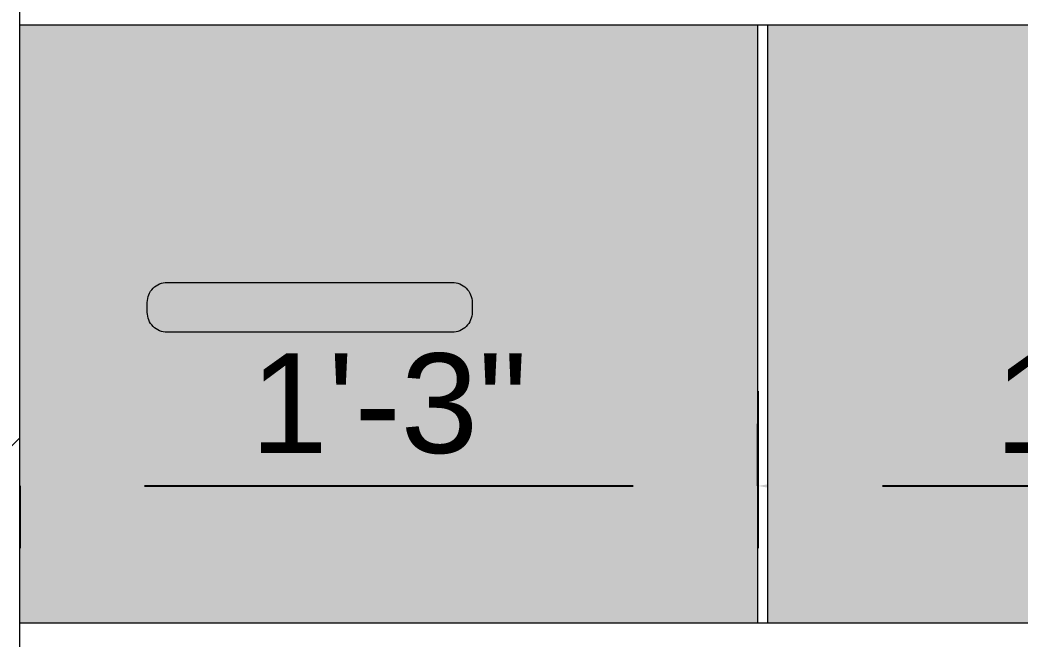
# Model space of a CAD drawing. Header units: inches. Extents: x 213 to 17763, y -4830 to 1802.
# Drawn here: x 5733.3 to 5753.37, y 1072.85 to 1085.28 of the extents above; entities that cross this region are included whole.
import ezdxf

# ---------------------------------------------------------------- set-up
doc = ezdxf.new("R2010")
doc.units = ezdxf.units.IN
doc.header["$MEASUREMENT"] = 0
doc.linetypes.add('ACAD_ISO02W100', pattern=[15, 12, -3])
doc.linetypes.add('AUDIT_D_060311083008-3', pattern=[0])
doc.layers.add('.', color=30, linetype='Continuous')
doc.layers.add('OUTLINE', color=7, linetype='Continuous', lineweight=5)
doc.styles.get("Standard").update_dxf_attribs({"font": 'arial.ttf'})
doc.dimstyles.new('ISO-25', dxfattribs={"dimtxt": 4.5, "dimasz": 2.5, "dimexe": 1.25, "dimexo": 0.625, "dimtad": 1, "dimdec": 0, "dimlunit": 4, "dimtxsty": 'Standard', "dimcen": 2.5, "dimadec": 0, "dimazin": 0, "dimtfac": 1, "dimtdec": 0, "dimtmove": 0, "dimatfit": 3, "dimfxl": 1, "dimarcsym": 0})

# ---------------------------------------------------------------- blocks, each defined once
blk = doc.blocks.new('*D370')
at = {"color": 0, "linetype": 'ACAD_ISO02W100', "lineweight": -2, "transparency": 16777216}
for p, q in [((5733.304, 1060.224), (5733.304, 1056.974)), ((5763.111, 1060.224), (5763.111, 1056.974))]:
    blk.add_line(p, q, dxfattribs=at)
at = {"color": 0, "linetype": 'AUDIT_D_060311083008-3', "lineweight": -2, "transparency": 16777216}
blk.add_line((5735.804, 1058.224), (5760.611, 1058.224), dxfattribs=at)
at = {"color": 0, "transparency": 16777216}
for points in [[(5735.804, 1058.641), (5735.804, 1057.807), (5733.304, 1058.224)], [(5760.611, 1058.641), (5760.611, 1057.807), (5763.111, 1058.224)]]:
    blk.add_solid(points, dxfattribs=at)
at = {"layer": 'Defpoints', "color": 0, "transparency": 16777216}
for p in [(5763.111, 1073.176), (5733.304, 1062.224), (5763.111, 1058.224)]:
    blk.add_point(p, dxfattribs=at)
at = {"color": 0, "lineweight": 5, "transparency": 16777216, "insert": (5748.208, 1059.87), "char_height": 2, "attachment_point": 5}
blk.add_mtext('2\'-6"', dxfattribs=at)
blk = doc.blocks.new('*D375')
at = {"color": 0, "linetype": 'ACAD_ISO02W100', "lineweight": -2, "transparency": 16777216}
for p, q in [((5722.304, 1171.447), (5719.054, 1171.447)), ((5722.304, 1061.447), (5719.054, 1061.447))]:
    blk.add_line(p, q, dxfattribs=at)
at = {"color": 0, "linetype": 'AUDIT_D_060311083008-3', "lineweight": -2, "transparency": 16777216}
blk.add_line((5720.304, 1168.947), (5720.304, 1063.947), dxfattribs=at)
at = {"color": 0, "transparency": 16777216}
for points in [[(5719.888, 1168.947), (5720.721, 1168.947), (5720.304, 1171.447)], [(5719.888, 1063.947), (5720.721, 1063.947), (5720.304, 1061.447)]]:
    blk.add_solid(points, dxfattribs=at)
at = {"layer": 'Defpoints', "color": 0, "transparency": 16777216}
for p in [(5733.304, 1171.447), (5720.304, 1061.447), (5724.304, 1061.447)]:
    blk.add_point(p, dxfattribs=at)
at = {"color": 0, "lineweight": 5, "transparency": 16777216, "insert": (5718.658, 1116.447), "char_height": 2, "attachment_point": 5, "rotation": 90}
blk.add_mtext('9\'-2"', dxfattribs=at)
blk = doc.blocks.new('DEDSDEDE')
at = {"lineweight": 0}
h = blk.add_hatch(color=7, dxfattribs=at)
h.dxf.hatch_style = 1
h.paths.add_polyline_path([(45805.125, 44290.087, 0.414214), (45804.725, 44289.687), (45804.725, 44289.487, 0.414214), (45805.125, 44289.087), (45810.842, 44289.087, 0.414214), (45811.242, 44289.487), (45811.242, 44289.687, 0.414214), (45810.842, 44290.087)])
at = {"lineweight": 0, "elevation": 0}
blk.add_lwpolyline([(45804.725, 44289.487, 0.414214), (45805.125, 44289.087), (45810.842, 44289.087, 0.414214), (45811.242, 44289.487), (45811.242, 44289.687, 0.414214), (45810.842, 44290.087), (45805.125, 44290.087, 0.414214), (45804.725, 44289.687)], format="xyb", close=True, dxfattribs=at)
blk = doc.blocks.new('*D376')
at = {"color": 0, "linetype": 'ACAD_ISO02W100', "lineweight": -2, "transparency": 16777216}
for p, q in [((5748.108, 1077.824), (5748.108, 1074.675)), ((5733.304, 1075.925), (5733.304, 1074.675))]:
    blk.add_line(p, q, dxfattribs=at)
at = {"color": 0, "linetype": 'AUDIT_D_060311083008-3', "lineweight": -2, "transparency": 16777216}
blk.add_line((5735.804, 1075.925), (5745.608, 1075.925), dxfattribs=at)
at = {"color": 0, "transparency": 16777216}
for points in [[(5735.804, 1076.342), (5735.804, 1075.508), (5733.304, 1075.925)], [(5745.608, 1076.342), (5745.608, 1075.508), (5748.108, 1075.925)]]:
    blk.add_solid(points, dxfattribs=at)
at = {"layer": 'Defpoints', "color": 0, "transparency": 16777216}
for p in [(5748.108, 1078.449), (5733.304, 1076.342), (5748.108, 1075.925)]:
    blk.add_point(p, dxfattribs=at)
at = {"color": 0, "lineweight": 5, "transparency": 16777216, "insert": (5740.706, 1077.572), "char_height": 2, "attachment_point": 5}
blk.add_mtext('1\'-3"', dxfattribs=at)
blk = doc.blocks.new('*D377')
at = {"color": 0, "linetype": 'ACAD_ISO02W100', "lineweight": -2, "transparency": 16777216}
for p, q in [((5748.108, 1075.925), (5748.108, 1077.175)), ((5763.171, 1076.946), (5763.171, 1074.675))]:
    blk.add_line(p, q, dxfattribs=at)
at = {"color": 0, "linetype": 'AUDIT_D_060311083008-3', "lineweight": -2, "transparency": 16777216}
blk.add_line((5750.608, 1075.925), (5760.671, 1075.925), dxfattribs=at)
at = {"color": 0, "transparency": 16777216}
for points in [[(5750.608, 1076.342), (5750.608, 1075.508), (5748.108, 1075.925)], [(5760.671, 1076.342), (5760.671, 1075.508), (5763.171, 1075.925)]]:
    blk.add_solid(points, dxfattribs=at)
at = {"layer": 'Defpoints', "color": 0, "transparency": 16777216}
for p in [(5763.171, 1077.571), (5748.108, 1075.925), (5763.171, 1075.925)]:
    blk.add_point(p, dxfattribs=at)
at = {"color": 0, "lineweight": 5, "transparency": 16777216, "insert": (5755.639, 1077.572), "char_height": 2, "attachment_point": 5}
blk.add_mtext('1\'-3"', dxfattribs=at)
blk = doc.blocks.new('*D378')
at = {"color": 0, "linetype": 'ACAD_ISO02W100', "lineweight": -2, "transparency": 16777216}
for p, q in [((5733.304, 1071.342), (5733.304, 1068.092)), ((5763.111, 1071.342), (5763.111, 1068.092))]:
    blk.add_line(p, q, dxfattribs=at)
at = {"color": 0, "linetype": 'AUDIT_D_060311083008-3', "lineweight": -2, "transparency": 16777216}
blk.add_line((5735.804, 1069.342), (5760.611, 1069.342), dxfattribs=at)
at = {"color": 0, "transparency": 16777216}
for points in [[(5735.804, 1069.758), (5735.804, 1068.925), (5733.304, 1069.342)], [(5760.611, 1069.758), (5760.611, 1068.925), (5763.111, 1069.342)]]:
    blk.add_solid(points, dxfattribs=at)
at = {"layer": 'Defpoints', "color": 0, "transparency": 16777216}
for p in [(5733.304, 1073.176), (5763.111, 1073.176), (5763.111, 1069.342)]:
    blk.add_point(p, dxfattribs=at)
at = {"color": 0, "lineweight": 5, "transparency": 16777216, "insert": (5748.208, 1070.988), "char_height": 2, "attachment_point": 5}
blk.add_mtext('2\'-6"', dxfattribs=at)

msp = doc.modelspace()

# ---------------------------------------------------------------- hatches: boundary and pattern name
at = {"layer": '.', "lineweight": 5, "true_color": 0xed1f24}
h = msp.add_hatch(dxfattribs=at)
h.set_pattern_fill('ANSI32', color=240)
h.set_pattern_definition([(45, (-518.696, 711.447), (-6.735192, 6.735192), []), (45, (-514.206, 711.447), (-6.735192, 6.735192), [])])
h.paths.add_polyline_path([(5733.304, 1175.447), (5724.304, 1175.447), (5724.304, 1061.447), (5733.304, 1061.447)])
h.paths.add_polyline_path([(5828.385, 1175.447), (5825.517, 1175.447), (5825.517, 1061.447), (5828.385, 1061.447)])
at = {"lineweight": 5, "true_color": 0xd2cfc4}
h = msp.add_hatch(color=254, dxfattribs=at)
h.dxf.hatch_style = 1
h.paths.add_polyline_path([(5748.108, 1085.176), (5733.304, 1085.176), (5733.304, 1073.176), (5748.108, 1073.176)])
h.paths.add_polyline_path([(5763.111, 1085.176), (5748.308, 1085.176), (5748.308, 1073.176), (5763.111, 1073.176)])

# ---------------------------------------------------------------- linework, layer by layer
at = {"lineweight": 5}
for p, q in [((5733.304, 1061.447), (5733.304, 1175.447)), ((5733.304, 1085.176), (5763.111, 1085.176)), ((5748.108, 1073.176), (5748.108, 1085.176)), ((5748.308, 1073.176), (5748.308, 1085.176)), ((5733.304, 1073.176), (5763.111, 1073.176))]:
    msp.add_line(p, q, dxfattribs=at)

# ---------------------------------------------------------------- block references
at = {"layer": 'OUTLINE', "color": 18, "lineweight": 5, "true_color": 0x000000, "xscale": -1}
msp.add_blockref('DEDSDEDE', (51547.1, -43210.078, 0), dxfattribs=at)

# ---------------------------------------------------------------- dimensions: what is measured, and where the dimension line sits
at = {"lineweight": 5}
dim = msp.add_linear_dim(base=(5720.304, 1061.447), p1=(5733.304, 1171.447), p2=(5724.304, 1061.447), angle=90, dimstyle='ISO-25', override={"dimtxt": 2, "dimtmove": 1, "dimfxl": 2, "dimfxlon": 1, "dimarcsym": 2}, dxfattribs=at)
dim.commit()
dim.dimension.update_dxf_attribs({"geometry": '*D375', "text_midpoint": (5718.658, 1116.447)})
for base, p1, p2, picture, middle in [((5748.108, 1075.925), (5733.304, 1076.342), (5748.108, 1078.449), '*D376', (5740.706, 1077.572)), ((5763.171, 1075.925), (5748.108, 1075.925), (5763.171, 1077.571), '*D377', (5755.639, 1077.572)), ((5763.111, 1058.224), (5733.304, 1062.224), (5763.111, 1073.176), '*D370', (5748.208, 1059.87)), ((5763.111, 1069.342), (5733.304, 1073.176), (5763.111, 1073.176), '*D378', (5748.208, 1070.988))]:
    dim = msp.add_linear_dim(base=base, p1=p1, p2=p2, dimstyle='ISO-25', override={"dimtxt": 2, "dimtmove": 1, "dimfxl": 2, "dimfxlon": 1, "dimarcsym": 2}, dxfattribs=at)
    dim.commit()
    dim.dimension.update_dxf_attribs({"geometry": picture, "text_midpoint": middle})

doc.saveas('drawing.dxf')
